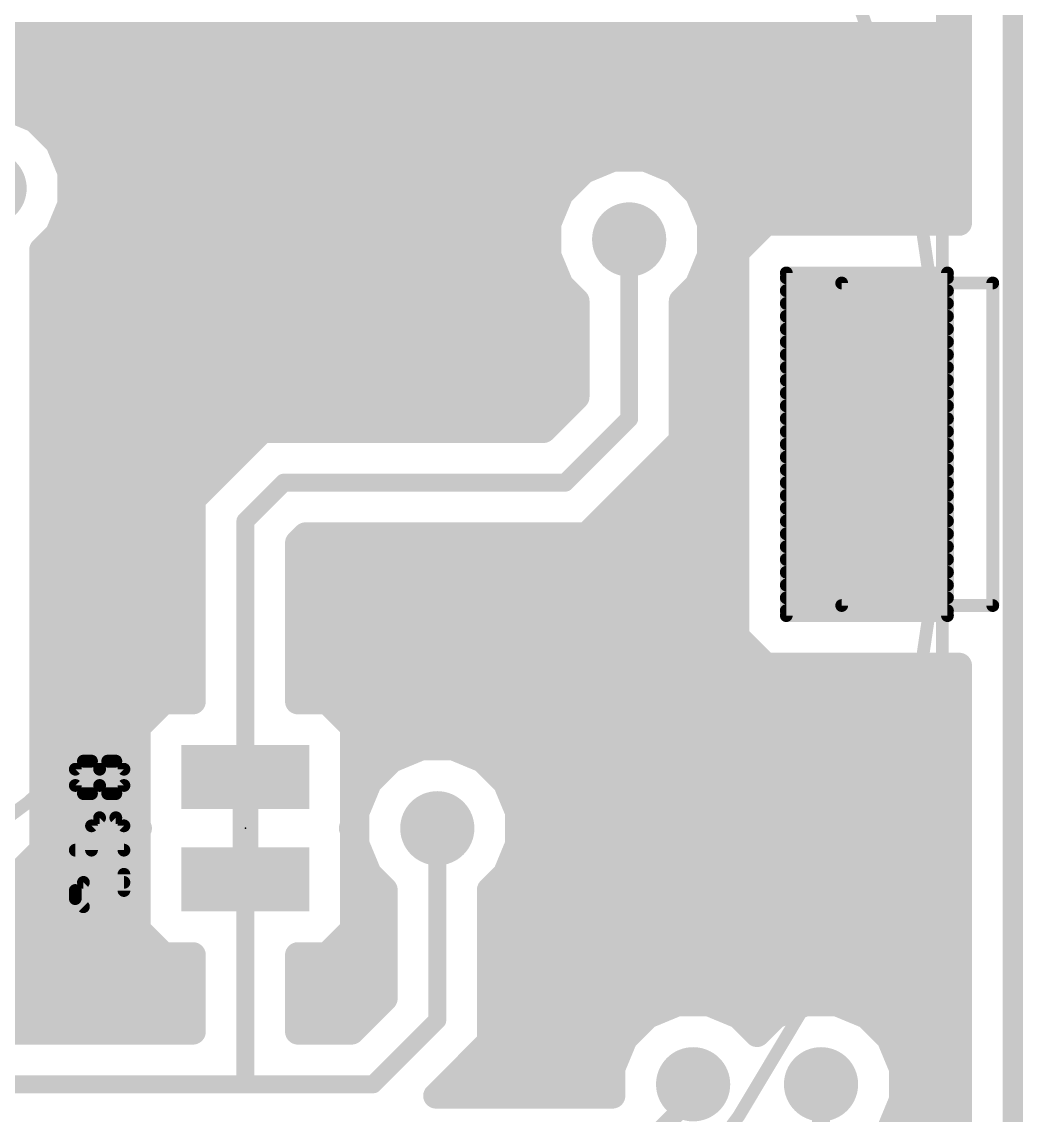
# Model space of a CAD drawing. Extents: x -0.1 to 53.2, y -0.1 to 26.1.
# Drawn here: x 15.56 to 25.5, y 6.04 to 16.89 of the extents above; entities that cross this region are included whole.
import ezdxf

# ---------------------------------------------------------------- set-up
doc = ezdxf.new("R2010")
doc.units = 0
for name, color, linetype in [('16', 175, 'CONTINUOUS'), ('18', 82, 'CONTINUOUS'), ('20', 7, 'CONTINUOUS'), ('24', 7, 'CONTINUOUS'), ('26', 253, 'CONTINUOUS'), ('42', 175, 'CONTINUOUS'), ('52', 253, 'CONTINUOUS')]:
    doc.layers.add(name, color=color, linetype=linetype)

# ---------------------------------------------------------------- blocks, each defined once
blk = doc.blocks.new('RECT')
blk.add_solid([(-0.5, -0.5), (0.5, -0.5), (-0.5, 0.5), (0.5, 0.5)])
blk = doc.blocks.new('ROUNDV')
at = {"const_width": 0.5}
blk.add_lwpolyline([(0, -0.25, 1), (0, 0.25, 1), (0, -0.25)], format="xyb", dxfattribs=at)

msp = doc.modelspace()

# ---------------------------------------------------------------- linework, layer by layer
at = {"layer": '16'}
for points, const_width in [([(24.8666, 24.8666), (24.8666, 14.8953)], 0.254), ([(0.5334, 16.764), (24.8666, 16.764)], 0.254), ([(10.6565, 16.51), (24.8666, 16.51)], 0.254), ([(10.8682, 16.256), (24.8666, 16.256)], 0.254), ([(15.6932, 15.9183), (15.3992, 16.0401)], 0.254), ([(15.4911, 16.002), (24.8666, 16.002)], 0.254), ([(15.9183, 15.6932), (15.6932, 15.9183)], 0.254), ([(15.8635, 15.748), (24.8666, 15.748)], 0.254), ([(16.0401, 15.3992), (15.9183, 15.6932)], 0.254), ([(16.0008, 15.494), (21.3389, 15.494)], 0.254), ([(21.4308, 15.5321), (21.1368, 15.4103)], 0.254), ([(21.7492, 15.5321), (21.4308, 15.5321)], 0.254), ([(22.0432, 15.4103), (21.7492, 15.5321)], 0.254), ([(21.8411, 15.494), (24.8666, 15.494)], 0.254), ([(16.0401, 15.0808), (16.0401, 15.3992)], 0.254), ([(21.1368, 15.4103), (20.9117, 15.1852)], 0.254), ([(22.2683, 15.1852), (22.0432, 15.4103)], 0.254), ([(16.0401, 15.24), (20.9665, 15.24)], 0.254), ([(20.9117, 15.1852), (20.7899, 14.8912)], 0.254), ([(22.2135, 15.24), (24.8666, 15.24)], 0.254), ([(22.3901, 14.8912), (22.2683, 15.1852)], 0.254), ([(15.9183, 14.7868), (16.0401, 15.0808)], 0.254), ([(16.0008, 14.986), (20.8292, 14.986)], 0.254), ([(22.3508, 14.986), (24.8666, 14.986)], 0.254), ([(20.7899, 14.8912), (20.7899, 14.5728)], 0.254), ([(22.3901, 14.5728), (22.3901, 14.8912)], 0.254), ([(22.9448, 14.8953), (22.6547, 14.6052)], 0.254), ([(24.8666, 14.8953), (22.9448, 14.8953)], 0.254), ([(15.7607, 14.6292), (15.9183, 14.7868)], 0.254), ([(15.7607, 8.6743), (15.7607, 14.6292)], 0.254), ([(15.8635, 14.732), (20.7899, 14.732)], 0.254), ([(21.59, 12.954), (21.59, 14.732)], 0.1778), ([(22.3901, 14.732), (22.7815, 14.732)], 0.254), ([(20.7899, 14.5728), (20.9117, 14.2788)], 0.254), ([(22.2683, 14.2788), (22.3901, 14.5728)], 0.254), ([(22.6547, 14.6052), (22.6547, 10.7948)], 0.254), ([(15.7607, 14.478), (20.8292, 14.478)], 0.254), ([(22.3508, 14.478), (22.6547, 14.478)], 0.254), ([(15.7607, 14.224), (20.9665, 14.224)], 0.254), ([(20.9117, 14.2788), (21.0693, 14.1212)], 0.254), ([(22.1107, 14.1212), (22.2683, 14.2788)], 0.254), ([(22.2135, 14.224), (22.6547, 14.224)], 0.254), ([(21.0693, 14.1212), (21.0693, 13.1697)], 0.254), ([(22.1107, 12.7383), (22.1107, 14.1212)], 0.254), ([(15.7607, 13.97), (21.0693, 13.97)], 0.254), ([(22.1107, 13.97), (22.6547, 13.97)], 0.254), ([(15.7607, 13.716), (21.0693, 13.716)], 0.254), ([(22.1107, 13.716), (22.6547, 13.716)], 0.254), ([(15.7607, 13.462), (21.0693, 13.462)], 0.254), ([(22.1107, 13.462), (22.6547, 13.462)], 0.254), ([(15.7607, 13.208), (21.0693, 13.208)], 0.254), ([(21.0693, 13.1697), (20.7393, 12.8397)], 0.254), ([(22.1107, 13.208), (22.6547, 13.208)], 0.254), ([(15.7607, 12.954), (20.8536, 12.954)], 0.254), ([(20.955, 12.319), (21.59, 12.954)], 0.1778), ([(22.1107, 12.954), (22.6547, 12.954)], 0.254), ([(17.9453, 12.8397), (17.6403, 12.5347)], 0.254), ([(20.7393, 12.8397), (17.9453, 12.8397)], 0.254), ([(15.7607, 12.7), (17.8056, 12.7)], 0.254), ([(21.8057, 12.4333), (22.1107, 12.7383)], 0.254), ([(22.0724, 12.7), (22.6547, 12.7)], 0.254), ([(17.6403, 12.5347), (17.2593, 12.1537)], 0.254), ([(15.7607, 12.446), (17.5516, 12.446)], 0.254), ([(21.1707, 11.7983), (21.8057, 12.4333)], 0.254), ([(21.8184, 12.446), (22.6547, 12.446)], 0.254), ([(17.78, 11.938), (18.161, 12.319)], 0.1778), ([(18.161, 12.319), (20.955, 12.319)], 0.1778), ([(15.7607, 12.192), (17.2976, 12.192)], 0.254), ([(17.2593, 12.1537), (17.2593, 10.1473)], 0.254), ([(21.5644, 12.192), (22.6547, 12.192)], 0.254), ([(15.7607, 11.938), (17.2593, 11.938)], 0.254), ([(21.3104, 11.938), (22.6547, 11.938)], 0.254), ([(17.78, 9.398), (17.78, 11.938)], 0.1778), ([(18.3007, 11.7223), (18.3767, 11.7983)], 0.254), ([(18.3007, 10.1473), (18.3007, 11.7223)], 0.254), ([(18.3767, 11.7983), (21.1707, 11.7983)], 0.254), ([(15.7607, 11.684), (17.2593, 11.684)], 0.254), ([(18.3007, 11.684), (22.6547, 11.684)], 0.254), ([(15.7607, 11.43), (17.2593, 11.43)], 0.254), ([(18.3007, 11.43), (22.6547, 11.43)], 0.254), ([(15.7607, 11.176), (17.2593, 11.176)], 0.254), ([(18.3007, 11.176), (22.6547, 11.176)], 0.254), ([(15.7607, 10.922), (17.2593, 10.922)], 0.254), ([(18.3007, 10.922), (22.6547, 10.922)], 0.254), ([(22.6547, 10.7948), (22.9448, 10.5047)], 0.254), ([(15.7607, 10.668), (17.2593, 10.668)], 0.254), ([(18.3007, 10.668), (22.7815, 10.668)], 0.254), ([(22.9448, 10.5047), (24.8666, 10.5047)], 0.254), ([(24.8666, 10.5047), (24.8666, 0.5334)], 0.254), ([(15.7607, 10.414), (17.2593, 10.414)], 0.254), ([(18.3007, 10.414), (24.8666, 10.414)], 0.254), ([(15.7607, 10.16), (17.2593, 10.16)], 0.254), ([(16.9661, 10.1473), (16.7132, 9.8944)], 0.254), ([(17.2593, 10.1473), (16.9661, 10.1473)], 0.254), ([(18.3007, 10.16), (24.8666, 10.16)], 0.254), ([(18.5939, 10.1473), (18.3007, 10.1473)], 0.254), ([(18.8468, 9.8944), (18.5939, 10.1473)], 0.254), ([(15.7607, 9.906), (16.7248, 9.906)], 0.254), ([(16.7132, 9.8944), (16.7132, 8.9016)], 0.254), ([(18.8352, 9.906), (24.8666, 9.906)], 0.254), ([(18.8468, 8.9016), (18.8468, 9.8944)], 0.254), ([(15.7607, 9.652), (16.7132, 9.652)], 0.254), ([(18.8468, 9.652), (19.4339, 9.652)], 0.254), ([(19.5258, 9.6901), (19.2318, 9.5683)], 0.254), ([(19.8442, 9.6901), (19.5258, 9.6901)], 0.254), ([(20.1382, 9.5683), (19.8442, 9.6901)], 0.254), ([(19.9361, 9.652), (24.8666, 9.652)], 0.254), ([(19.2318, 9.5683), (19.0067, 9.3432)], 0.254), ([(20.3633, 9.3432), (20.1382, 9.5683)], 0.254), ([(15.7607, 9.398), (16.7132, 9.398)], 0.254), ([(17.78, 9.398), (17.78, 8.382)], 0.254), ([(17.78, 9.398), (17.78, 8.382)], 0.254), ([(17.78, 9.398), (17.78, 6.35)], 0.1778), ([(18.8468, 9.398), (19.0615, 9.398)], 0.254), ([(19.0067, 9.3432), (18.8849, 9.0492)], 0.254), ([(20.3085, 9.398), (24.8666, 9.398)], 0.254), ([(20.4851, 9.0492), (20.3633, 9.3432)], 0.254), ([(15.7607, 9.144), (16.7132, 9.144)], 0.254), ([(18.8468, 9.144), (18.9242, 9.144)], 0.254), ([(20.4458, 9.144), (24.8666, 9.144)], 0.254), ([(18.8849, 9.0492), (18.8849, 8.7308)], 0.254), ([(20.4851, 8.7308), (20.4851, 9.0492)], 0.254), ([(15.7607, 8.89), (16.7248, 8.89)], 0.254), ([(16.7132, 8.9016), (16.7248, 8.89)], 0.254), ([(16.7248, 8.89), (16.7132, 8.8784)], 0.254), ([(16.7132, 8.8784), (16.7132, 7.8856)], 0.254), ([(18.8352, 8.89), (18.8468, 8.9016)], 0.254), ([(18.8468, 8.8784), (18.8352, 8.89)], 0.254), ([(18.8352, 8.89), (18.8849, 8.89)], 0.254), ([(18.8468, 7.8856), (18.8468, 8.8784)], 0.254), ([(20.4851, 8.89), (24.8666, 8.89)], 0.254), ([(19.685, 6.985), (19.685, 8.89)], 0.1778), ([(14.7701, 7.6837), (15.7607, 8.6743)], 0.254), ([(18.8849, 8.7308), (19.0067, 8.4368)], 0.254), ([(20.3633, 8.4368), (20.4851, 8.7308)], 0.254), ([(15.7224, 8.636), (16.7132, 8.636)], 0.254), ([(18.8468, 8.636), (18.9242, 8.636)], 0.254), ([(20.4458, 8.636), (24.8666, 8.636)], 0.254), ([(15.4684, 8.382), (16.7132, 8.382)], 0.254), ([(18.8468, 8.382), (19.0615, 8.382)], 0.254), ([(19.0067, 8.4368), (19.1643, 8.2792)], 0.254), ([(20.2057, 8.2792), (20.3633, 8.4368)], 0.254), ([(20.3085, 8.382), (24.8666, 8.382)], 0.254), ([(19.1643, 8.2792), (19.1643, 7.2007)], 0.254), ([(20.2057, 6.7693), (20.2057, 8.2792)], 0.254), ([(15.2144, 8.128), (16.7132, 8.128)], 0.254), ([(18.8468, 8.128), (19.1643, 8.128)], 0.254), ([(20.2057, 8.128), (24.8666, 8.128)], 0.254), ([(14.9604, 7.874), (16.7248, 7.874)], 0.254), ([(16.7132, 7.8856), (16.9661, 7.6327)], 0.254), ([(18.5939, 7.6327), (18.8468, 7.8856)], 0.254), ([(18.8352, 7.874), (19.1643, 7.874)], 0.254), ([(20.2057, 7.874), (24.8666, 7.874)], 0.254), ([(14.7701, 7.62), (17.2593, 7.62)], 0.254), ([(16.9661, 7.6327), (17.2593, 7.6327)], 0.254), ([(17.2593, 7.6327), (17.2593, 6.8707)], 0.254), ([(18.3007, 6.8707), (18.3007, 7.6327)], 0.254), ([(18.3007, 7.6327), (18.5939, 7.6327)], 0.254), ([(18.3007, 7.62), (19.1643, 7.62)], 0.254), ([(20.2057, 7.62), (24.8666, 7.62)], 0.254), ([(14.7308, 7.366), (17.2593, 7.366)], 0.254), ([(18.3007, 7.366), (19.1643, 7.366)], 0.254), ([(20.2057, 7.366), (24.8666, 7.366)], 0.254), ([(19.1643, 7.2007), (18.8343, 6.8707)], 0.254), ([(22.0658, 7.1501), (21.7718, 7.0283)], 0.254), ([(22.3842, 7.1501), (22.0658, 7.1501)], 0.254), ([(22.6782, 7.0283), (22.3842, 7.1501)], 0.254), ([(23.3358, 7.1501), (23.0418, 7.0283)], 0.254), ([(23.6542, 7.1501), (23.3358, 7.1501)], 0.254), ([(23.9482, 7.0283), (23.6542, 7.1501)], 0.254), ([(14.5935, 7.112), (17.2593, 7.112)], 0.254), ([(18.3007, 7.112), (19.0756, 7.112)], 0.254), ([(20.2057, 7.112), (21.9739, 7.112)], 0.254), ([(22.4761, 7.112), (23.2439, 7.112)], 0.254), ([(23.7461, 7.112), (24.8666, 7.112)], 0.254), ([(19.685, 6.985), (19.05, 6.35)], 0.1778), ([(21.7718, 7.0283), (21.5467, 6.8032)], 0.254), ([(22.86, 6.8465), (22.6782, 7.0283)], 0.254), ([(23.0418, 7.0283), (22.86, 6.8465)], 0.254), ([(24.1733, 6.8032), (23.9482, 7.0283)], 0.254), ([(17.2593, 6.8707), (14.2518, 6.8707)], 0.254), ([(18.8343, 6.8707), (18.3007, 6.8707)], 0.254), ([(20.2057, 6.858), (21.6015, 6.858)], 0.254), ([(22.8485, 6.858), (22.8715, 6.858)], 0.254), ([(24.1185, 6.858), (24.8666, 6.858)], 0.254), ([(19.6721, 6.2357), (20.2057, 6.7693)], 0.254), ([(21.5467, 6.8032), (21.4249, 6.5091)], 0.254), ([(24.2951, 6.5091), (24.1733, 6.8032)], 0.254), ([(20.0404, 6.604), (21.4642, 6.604)], 0.254), ([(24.2558, 6.604), (24.8666, 6.604)], 0.254), ([(21.4249, 6.5091), (21.4249, 6.2357)], 0.254), ([(24.2951, 6.1908), (24.2951, 6.5091)], 0.254), ([(17.78, 6.35), (10.16, 6.35)], 0.1778), ([(19.05, 6.35), (17.78, 6.35)], 0.1778), ([(19.7864, 6.35), (21.4249, 6.35)], 0.254), ([(22.225, 6.35), (22.225, 6.223)], 0.1778), ([(23.495, 6.35), (23.495, 5.715)], 0.1778), ([(24.2951, 6.35), (24.8666, 6.35)], 0.254), ([(21.4249, 6.2357), (19.6721, 6.2357)], 0.254), ([(22.225, 6.223), (21.717, 5.715)], 0.1778), ([(24.1733, 5.8968), (24.2951, 6.1908)], 0.254), ([(24.2558, 6.096), (24.8666, 6.096)], 0.254)]:
    msp.add_lwpolyline(points, dxfattribs=dict(at, const_width=const_width))
for points, const_width in [([(24.8666, 16.7005, 1), (24.8666, 16.8275)], 0.127), ([(24.8666, 16.4465, 1), (24.8666, 16.5735)], 0.127), ([(24.8666, 16.1925, 1), (24.8666, 16.3195)], 0.127), ([(24.8666, 15.9385, 1), (24.8666, 16.0655)], 0.127), ([(15.7381, 15.9632, 1), (15.6483, 15.8734)], 0.127), ([(15.6689, 15.8596, 1), (15.7175, 15.977)], 0.127), ([(15.8635, 15.8115, 1), (15.8635, 15.6845)], 0.127), ([(24.8666, 15.6845, 1), (24.8666, 15.8115)], 0.127), ([(15.977, 15.7175, 1), (15.8596, 15.6689)], 0.127), ([(15.8734, 15.6483, 1), (15.9632, 15.7381)], 0.127), ([(16.0008, 15.5575, 1), (16.0008, 15.4305)], 0.127), ([(21.3389, 15.4305, 1), (21.3389, 15.5575)], 0.127), ([(21.4308, 15.5956, 1), (21.4308, 15.4686)], 0.127), ([(21.4551, 15.4734, 1), (21.4065, 15.5908)], 0.127), ([(21.7735, 15.5908, 1), (21.7248, 15.4734)], 0.127), ([(21.7492, 15.4686, 1), (21.7492, 15.5956)], 0.127), ([(21.8411, 15.5575, 1), (21.8411, 15.4305)], 0.127), ([(24.8666, 15.4305, 1), (24.8666, 15.5575)], 0.127), ([(16.1036, 15.3992, 1), (15.9766, 15.3992)], 0.127), ([(21.1125, 15.469, 1), (21.1611, 15.3516)], 0.127), ([(21.1817, 15.3654, 1), (21.0919, 15.4552)], 0.127), ([(22.0881, 15.4552, 1), (21.9983, 15.3654)], 0.127), ([(22.0189, 15.3516, 1), (22.0675, 15.469)], 0.127), ([(15.9814, 15.3748, 1), (16.0988, 15.4235)], 0.127), ([(16.0401, 15.3035, 1), (16.0401, 15.1765)], 0.127), ([(20.9704, 15.1609, 1), (20.853, 15.2095)], 0.127), ([(20.9665, 15.1765, 1), (20.9665, 15.3035)], 0.127), ([(22.2135, 15.3035, 1), (22.2135, 15.1765)], 0.127), ([(22.327, 15.2095, 1), (22.2096, 15.1609)], 0.127), ([(24.8666, 15.1765, 1), (24.8666, 15.3035)], 0.127), ([(16.0988, 15.0565, 1), (15.9814, 15.1051)], 0.127), ([(20.8668, 15.2301, 1), (20.9566, 15.1403)], 0.127), ([(22.2234, 15.1403, 1), (22.3132, 15.2301)], 0.127), ([(16.0008, 15.0495, 1), (16.0008, 14.9225)], 0.127), ([(15.9766, 15.0808, 1), (16.1036, 15.0808)], 0.127), ([(20.8292, 14.9225, 1), (20.8292, 15.0495)], 0.127), ([(22.3508, 15.0495, 1), (22.3508, 14.9225)], 0.127), ([(24.8666, 14.9225, 1), (24.8666, 15.0495)], 0.127), ([(20.7312, 14.9155, 1), (20.8486, 14.8668)], 0.127), ([(20.8534, 14.8912, 1), (20.7264, 14.8912)], 0.127), ([(22.4536, 14.8912, 1), (22.3266, 14.8912)], 0.127), ([(22.3314, 14.8668, 1), (22.4488, 14.9155)], 0.127), ([(22.9448, 14.9588, 1), (22.9448, 14.8318)], 0.127), ([(22.9897, 14.8504, 1), (22.8999, 14.9402)], 0.127), ([(24.8666, 14.8318, 1), (24.8666, 14.9588)], 0.127), ([(15.8596, 14.8111, 1), (15.977, 14.7625)], 0.127), ([(15.9632, 14.7419, 1), (15.8734, 14.8317)], 0.127), ([(24.8031, 14.8953, 1), (24.9301, 14.8953)], 0.127), ([(15.8242, 14.6292, 1), (15.6972, 14.6292)], 0.127), ([(15.8635, 14.7955, 1), (15.8635, 14.6685)], 0.127), ([(20.7899, 14.6685, 1), (20.7899, 14.7955)], 0.127), ([(21.6345, 14.732, 1), (21.5455, 14.732)], 0.0889), ([(22.3901, 14.7955, 1), (22.3901, 14.6685)], 0.127), ([(22.7815, 14.6685, 1), (22.7815, 14.7955)], 0.127), ([(15.7158, 14.6741, 1), (15.8056, 14.5843)], 0.127), ([(20.8486, 14.5971, 1), (20.7312, 14.5485)], 0.127), ([(22.4488, 14.5485, 1), (22.3314, 14.5971)], 0.127), ([(22.7182, 14.6052, 1), (22.5912, 14.6052)], 0.127), ([(22.6098, 14.6501, 1), (22.6996, 14.5603)], 0.127), ([(15.7607, 14.5415, 1), (15.7607, 14.4145)], 0.127), ([(20.7264, 14.5728, 1), (20.8534, 14.5728)], 0.127), ([(20.8292, 14.4145, 1), (20.8292, 14.5415)], 0.127), ([(22.3508, 14.5415, 1), (22.3508, 14.4145)], 0.127), ([(22.3266, 14.5728, 1), (22.4536, 14.5728)], 0.127), ([(22.6547, 14.4145, 1), (22.6547, 14.5415)], 0.127), ([(15.7607, 14.2875, 1), (15.7607, 14.1605)], 0.127), ([(20.9566, 14.3237, 1), (20.8668, 14.2339)], 0.127), ([(20.853, 14.2545, 1), (20.9704, 14.3031)], 0.127), ([(20.9665, 14.1605, 1), (20.9665, 14.2875)], 0.127), ([(22.2135, 14.2875, 1), (22.2135, 14.1605)], 0.127), ([(22.2096, 14.3031, 1), (22.327, 14.2545)], 0.127), ([(22.3132, 14.2339, 1), (22.2234, 14.3237)], 0.127), ([(22.6547, 14.1605, 1), (22.6547, 14.2875)], 0.127), ([(21.1328, 14.1212, 1), (21.0058, 14.1212)], 0.127), ([(21.0244, 14.0763, 1), (21.1142, 14.1661)], 0.127), ([(22.1742, 14.1212, 1), (22.0472, 14.1212)], 0.127), ([(22.0658, 14.1661, 1), (22.1556, 14.0763)], 0.127), ([(15.7607, 14.0335, 1), (15.7607, 13.9065)], 0.127), ([(21.0693, 13.9065, 1), (21.0693, 14.0335)], 0.127), ([(22.1107, 14.0335, 1), (22.1107, 13.9065)], 0.127), ([(22.6547, 13.9065, 1), (22.6547, 14.0335)], 0.127), ([(15.7607, 13.7795, 1), (15.7607, 13.6525)], 0.127), ([(21.0693, 13.6525, 1), (21.0693, 13.7795)], 0.127), ([(22.1107, 13.7795, 1), (22.1107, 13.6525)], 0.127), ([(22.6547, 13.6525, 1), (22.6547, 13.7795)], 0.127), ([(15.7607, 13.5255, 1), (15.7607, 13.3985)], 0.127), ([(21.0693, 13.3985, 1), (21.0693, 13.5255)], 0.127), ([(22.1107, 13.5255, 1), (22.1107, 13.3985)], 0.127), ([(22.6547, 13.3985, 1), (22.6547, 13.5255)], 0.127), ([(15.7607, 13.2715, 1), (15.7607, 13.1445)], 0.127), ([(21.1142, 13.1248, 1), (21.0244, 13.2146)], 0.127), ([(21.0693, 13.1445, 1), (21.0693, 13.2715)], 0.127), ([(22.1107, 13.2715, 1), (22.1107, 13.1445)], 0.127), ([(22.6547, 13.1445, 1), (22.6547, 13.2715)], 0.127), ([(21.0058, 13.1697, 1), (21.1328, 13.1697)], 0.127), ([(15.7607, 13.0175, 1), (15.7607, 12.8905)], 0.127), ([(20.8536, 12.8905, 1), (20.8536, 13.0175)], 0.127), ([(21.6214, 12.9226, 1), (21.5586, 12.9854)], 0.0889), ([(22.1107, 13.0175, 1), (22.1107, 12.8905)], 0.127), ([(22.6547, 12.8905, 1), (22.6547, 13.0175)], 0.127), ([(17.9453, 12.9032, 1), (17.9453, 12.7762)], 0.127), ([(17.9902, 12.7948, 1), (17.9004, 12.8846)], 0.127), ([(20.6944, 12.8846, 1), (20.7842, 12.7948)], 0.127), ([(20.7393, 12.7762, 1), (20.7393, 12.9032)], 0.127), ([(21.5455, 12.954, 1), (21.6345, 12.954)], 0.0889), ([(15.7607, 12.7635, 1), (15.7607, 12.6365)], 0.127), ([(17.8056, 12.6365, 1), (17.8056, 12.7635)], 0.127), ([(22.0724, 12.7635, 1), (22.0724, 12.6365)], 0.127), ([(22.0472, 12.7383, 1), (22.1742, 12.7383)], 0.127), ([(22.1556, 12.6934, 1), (22.0658, 12.7832)], 0.127), ([(22.6547, 12.6365, 1), (22.6547, 12.7635)], 0.127), ([(17.5954, 12.5796, 1), (17.6852, 12.4898)], 0.127), ([(17.6852, 12.4898, 1), (17.5954, 12.5796)], 0.127), ([(15.7607, 12.5095, 1), (15.7607, 12.3825)], 0.127), ([(17.5516, 12.3825, 1), (17.5516, 12.5095)], 0.127), ([(21.7608, 12.4782, 1), (21.8506, 12.3884)], 0.127), ([(21.8184, 12.5095, 1), (21.8184, 12.3825)], 0.127), ([(21.8506, 12.3884, 1), (21.7608, 12.4782)], 0.127), ([(22.6547, 12.3825, 1), (22.6547, 12.5095)], 0.127), ([(18.161, 12.3635, 1), (18.161, 12.2746)], 0.0889), ([(18.1924, 12.2876, 1), (18.1296, 12.3504)], 0.0889), ([(20.9236, 12.3504, 1), (20.9864, 12.2876)], 0.0889), ([(20.955, 12.2746, 1), (20.955, 12.3635)], 0.0889), ([(15.7607, 12.2555, 1), (15.7607, 12.1285)], 0.127), ([(17.3228, 12.1537, 1), (17.1958, 12.1537)], 0.127), ([(17.2144, 12.1986, 1), (17.3042, 12.1088)], 0.127), ([(17.2976, 12.1285, 1), (17.2976, 12.2555)], 0.127), ([(21.5644, 12.2555, 1), (21.5644, 12.1285)], 0.127), ([(22.6547, 12.1285, 1), (22.6547, 12.2555)], 0.127), ([(15.7607, 12.0015, 1), (15.7607, 11.8745)], 0.127), ([(17.2593, 11.8745, 1), (17.2593, 12.0015)], 0.127), ([(21.3104, 12.0015, 1), (21.3104, 11.8745)], 0.127), ([(22.6547, 11.8745, 1), (22.6547, 12.0015)], 0.127), ([(17.8245, 11.938, 1), (17.7355, 11.938)], 0.0889), ([(17.7486, 11.9694, 1), (17.8114, 11.9066)], 0.0889), ([(18.3642, 11.7223, 1), (18.2372, 11.7223)], 0.127), ([(18.2558, 11.7672, 1), (18.3456, 11.6774)], 0.127), ([(18.3767, 11.8618, 1), (18.3767, 11.7348)], 0.127), ([(18.4216, 11.7534, 1), (18.3318, 11.8432)], 0.127), ([(21.1258, 11.8432, 1), (21.2156, 11.7534)], 0.127), ([(21.1707, 11.7348, 1), (21.1707, 11.8618)], 0.127), ([(15.7607, 11.7475, 1), (15.7607, 11.6205)], 0.127), ([(17.2593, 11.6205, 1), (17.2593, 11.7475)], 0.127), ([(18.3007, 11.7475, 1), (18.3007, 11.6205)], 0.127), ([(22.6547, 11.6205, 1), (22.6547, 11.7475)], 0.127), ([(15.7607, 11.4935, 1), (15.7607, 11.3665)], 0.127), ([(17.2593, 11.3665, 1), (17.2593, 11.4935)], 0.127), ([(18.3007, 11.4935, 1), (18.3007, 11.3665)], 0.127), ([(22.6547, 11.3665, 1), (22.6547, 11.4935)], 0.127), ([(15.7607, 11.2395, 1), (15.7607, 11.1125)], 0.127), ([(17.2593, 11.1125, 1), (17.2593, 11.2395)], 0.127), ([(18.3007, 11.2395, 1), (18.3007, 11.1125)], 0.127), ([(22.6547, 11.1125, 1), (22.6547, 11.2395)], 0.127), ([(15.7607, 10.9855, 1), (15.7607, 10.8585)], 0.127), ([(17.2593, 10.8585, 1), (17.2593, 10.9855)], 0.127), ([(18.3007, 10.9855, 1), (18.3007, 10.8585)], 0.127), ([(22.6547, 10.8585, 1), (22.6547, 10.9855)], 0.127), ([(22.6996, 10.8397, 1), (22.6098, 10.7499)], 0.127), ([(22.5912, 10.7948, 1), (22.7182, 10.7948)], 0.127), ([(15.7607, 10.7315, 1), (15.7607, 10.6045)], 0.127), ([(17.2593, 10.6045, 1), (17.2593, 10.7315)], 0.127), ([(18.3007, 10.7315, 1), (18.3007, 10.6045)], 0.127), ([(22.7815, 10.6045, 1), (22.7815, 10.7315)], 0.127), ([(22.9448, 10.5682, 1), (22.9448, 10.4412)], 0.127), ([(24.9301, 10.5047, 1), (24.8031, 10.5047)], 0.127), ([(24.8666, 10.4412, 1), (24.8666, 10.5682)], 0.127), ([(15.7607, 10.4775, 1), (15.7607, 10.3505)], 0.127), ([(17.2593, 10.3505, 1), (17.2593, 10.4775)], 0.127), ([(18.3007, 10.4775, 1), (18.3007, 10.3505)], 0.127), ([(22.8999, 10.4598, 1), (22.9897, 10.5496)], 0.127), ([(24.8666, 10.3505, 1), (24.8666, 10.4775)], 0.127), ([(15.7607, 10.2235, 1), (15.7607, 10.0965)], 0.127), ([(16.9661, 10.2108, 1), (16.9661, 10.0838)], 0.127), ([(17.011, 10.1024, 1), (16.9212, 10.1922)], 0.127), ([(17.1958, 10.1473, 1), (17.3228, 10.1473)], 0.127), ([(17.2593, 10.0965, 1), (17.2593, 10.2235)], 0.127), ([(17.2593, 10.0838, 1), (17.2593, 10.2108)], 0.127), ([(18.3007, 10.2235, 1), (18.3007, 10.0965)], 0.127), ([(18.3007, 10.2108, 1), (18.3007, 10.0838)], 0.127), ([(18.2372, 10.1473, 1), (18.3642, 10.1473)], 0.127), ([(18.6388, 10.1922, 1), (18.549, 10.1024)], 0.127), ([(18.5939, 10.0838, 1), (18.5939, 10.2108)], 0.127), ([(24.8666, 10.0965, 1), (24.8666, 10.2235)], 0.127), ([(15.7607, 9.9695, 1), (15.7607, 9.8425)], 0.127), ([(16.7767, 9.8944, 1), (16.6497, 9.8944)], 0.127), ([(16.6683, 9.9393, 1), (16.7581, 9.8495)], 0.127), ([(16.7248, 9.8425, 1), (16.7248, 9.9695)], 0.127), ([(18.8352, 9.9695, 1), (18.8352, 9.8425)], 0.127), ([(18.9103, 9.8944, 1), (18.7833, 9.8944)], 0.127), ([(18.8019, 9.8495, 1), (18.8917, 9.9393)], 0.127), ([(24.8666, 9.8425, 1), (24.8666, 9.9695)], 0.127), ([(15.7607, 9.7155, 1), (15.7607, 9.5885)], 0.127), ([(16.7132, 9.5885, 1), (16.7132, 9.7155)], 0.127), ([(18.8468, 9.7155, 1), (18.8468, 9.5885)], 0.127), ([(19.4339, 9.5885, 1), (19.4339, 9.7155)], 0.127), ([(19.5258, 9.7536, 1), (19.5258, 9.6266)], 0.127), ([(19.5501, 9.6314, 1), (19.5015, 9.7488)], 0.127), ([(19.8685, 9.7488, 1), (19.8198, 9.6314)], 0.127), ([(19.8442, 9.6266, 1), (19.8442, 9.7536)], 0.127), ([(19.9361, 9.7155, 1), (19.9361, 9.5885)], 0.127), ([(24.8666, 9.5885, 1), (24.8666, 9.7155)], 0.127), ([(19.2075, 9.627, 1), (19.2561, 9.5096)], 0.127), ([(19.2767, 9.5234, 1), (19.1869, 9.6132)], 0.127), ([(20.1831, 9.6132, 1), (20.0933, 9.5234)], 0.127), ([(20.1139, 9.5096, 1), (20.1625, 9.627)], 0.127), ([(15.7607, 9.4615, 1), (15.7607, 9.3345)], 0.127), ([(16.7132, 9.3345, 1), (16.7132, 9.4615)], 0.127), ([(17.8435, 9.398, 1), (17.7165, 9.398)], 0.127), ([(17.8435, 9.398, 1), (17.7165, 9.398)], 0.127), ([(17.8245, 9.398, 1), (17.7355, 9.398)], 0.0889), ([(17.7355, 9.398, 1), (17.8245, 9.398)], 0.0889), ([(18.8468, 9.4615, 1), (18.8468, 9.3345)], 0.127), ([(18.9618, 9.3881, 1), (19.0516, 9.2983)], 0.127), ([(19.0654, 9.3189, 1), (18.948, 9.3675)], 0.127), ([(19.0615, 9.3345, 1), (19.0615, 9.4615)], 0.127), ([(20.3085, 9.4615, 1), (20.3085, 9.3345)], 0.127), ([(20.422, 9.3675, 1), (20.3046, 9.3189)], 0.127), ([(20.3184, 9.2983, 1), (20.4082, 9.3881)], 0.127), ([(24.8666, 9.3345, 1), (24.8666, 9.4615)], 0.127), ([(15.7607, 9.2075, 1), (15.7607, 9.0805)], 0.127), ([(16.7132, 9.0805, 1), (16.7132, 9.2075)], 0.127), ([(18.8468, 9.2075, 1), (18.8468, 9.0805)], 0.127), ([(18.9242, 9.0805, 1), (18.9242, 9.2075)], 0.127), ([(20.4458, 9.2075, 1), (20.4458, 9.0805)], 0.127), ([(24.8666, 9.0805, 1), (24.8666, 9.2075)], 0.127), ([(18.8262, 9.0735, 1), (18.9436, 9.0248)], 0.127), ([(18.9484, 9.0492, 1), (18.8214, 9.0492)], 0.127), ([(20.5486, 9.0492, 1), (20.4216, 9.0492)], 0.127), ([(20.4264, 9.0248, 1), (20.5438, 9.0735)], 0.127), ([(15.7607, 8.9535, 1), (15.7607, 8.8265)], 0.127), ([(16.7581, 8.9465, 1), (16.6683, 8.8567)], 0.127), ([(16.7767, 8.8784, 1), (16.6497, 8.8784)], 0.127), ([(16.7697, 8.8451, 1), (16.6799, 8.9349)], 0.127), ([(16.7248, 8.8265, 1), (16.7248, 8.9535)], 0.127), ([(18.8801, 8.9349, 1), (18.7903, 8.8451)], 0.127), ([(18.8352, 8.9535, 1), (18.8352, 8.8265)], 0.127), ([(18.9103, 8.8784, 1), (18.7833, 8.8784)], 0.127), ([(18.8917, 8.8567, 1), (18.8019, 8.9465)], 0.127), ([(18.8849, 8.8265, 1), (18.8849, 8.9535)], 0.127), ([(20.4851, 8.9535, 1), (20.4851, 8.8265)], 0.127), ([(24.8666, 8.8265, 1), (24.8666, 8.9535)], 0.127), ([(16.6683, 8.9233, 1), (16.7581, 8.8335)], 0.127), ([(16.6497, 8.9016, 1), (16.7767, 8.9016)], 0.127), ([(16.6799, 8.8451, 1), (16.7697, 8.9349)], 0.127), ([(18.7903, 8.9349, 1), (18.88, 8.8451)], 0.127), ([(18.7833, 8.9016, 1), (18.9103, 8.9016)], 0.127), ([(18.8019, 8.8335, 1), (18.8917, 8.9233)], 0.127), ([(19.7295, 8.89, 1), (19.6406, 8.89)], 0.0889), ([(15.8056, 8.6294, 1), (15.7158, 8.7192)], 0.127), ([(18.9436, 8.7551, 1), (18.8262, 8.7065)], 0.127), ([(18.8214, 8.7308, 1), (18.9484, 8.7308)], 0.127), ([(20.4216, 8.7308, 1), (20.5486, 8.7308)], 0.127), ([(20.5438, 8.7065, 1), (20.4264, 8.7551)], 0.127), ([(15.7224, 8.6995, 1), (15.7224, 8.5725)], 0.127), ([(15.6972, 8.6743, 1), (15.8242, 8.6743)], 0.127), ([(16.7132, 8.5725, 1), (16.7132, 8.6995)], 0.127), ([(18.8468, 8.6995, 1), (18.8468, 8.5725)], 0.127), ([(18.9242, 8.5725, 1), (18.9242, 8.6995)], 0.127), ([(20.4458, 8.6995, 1), (20.4458, 8.5725)], 0.127), ([(24.8666, 8.5725, 1), (24.8666, 8.6995)], 0.127), ([(16.7132, 8.3185, 1), (16.7132, 8.4455)], 0.127), ([(18.8468, 8.4455, 1), (18.8468, 8.3185)], 0.127), ([(19.0516, 8.4817, 1), (18.9618, 8.3919)], 0.127), ([(18.948, 8.4125, 1), (19.0654, 8.4611)], 0.127), ([(19.0615, 8.3185, 1), (19.0615, 8.4455)], 0.127), ([(20.3085, 8.4455, 1), (20.3085, 8.3185)], 0.127), ([(20.3046, 8.4611, 1), (20.422, 8.4125)], 0.127), ([(20.4082, 8.3919, 1), (20.3184, 8.4817)], 0.127), ([(24.8666, 8.3185, 1), (24.8666, 8.4455)], 0.127), ([(17.7165, 8.382, 1), (17.8435, 8.382)], 0.127), ([(17.7165, 8.382, 1), (17.8435, 8.382)], 0.127), ([(19.2278, 8.2792, 1), (19.1008, 8.2792)], 0.127), ([(19.1194, 8.2343, 1), (19.2092, 8.3241)], 0.127), ([(20.2692, 8.2792, 1), (20.1422, 8.2792)], 0.127), ([(20.1608, 8.3241, 1), (20.2506, 8.2343)], 0.127), ([(16.7132, 8.0645, 1), (16.7132, 8.1915)], 0.127), ([(18.8468, 8.1915, 1), (18.8468, 8.0645)], 0.127), ([(19.1643, 8.0645, 1), (19.1643, 8.1915)], 0.127), ([(20.2057, 8.1915, 1), (20.2057, 8.0645)], 0.127), ([(24.8666, 8.0645, 1), (24.8666, 8.1915)], 0.127), ([(16.7581, 7.9305, 1), (16.6683, 7.8407)], 0.127), ([(16.6497, 7.8856, 1), (16.7767, 7.8856)], 0.127), ([(16.7248, 7.8105, 1), (16.7248, 7.9375)], 0.127), ([(18.8352, 7.9375, 1), (18.8352, 7.8105)], 0.127), ([(18.7833, 7.8856, 1), (18.9103, 7.8856)], 0.127), ([(18.8917, 7.8407, 1), (18.8019, 7.9305)], 0.127), ([(19.1643, 7.8105, 1), (19.1643, 7.9375)], 0.127), ([(20.2057, 7.9375, 1), (20.2057, 7.8105)], 0.127), ([(24.8666, 7.8105, 1), (24.8666, 7.9375)], 0.127), ([(16.9661, 7.6962, 1), (16.9661, 7.5692)], 0.127), ([(16.9212, 7.5878, 1), (17.011, 7.6776)], 0.127), ([(17.3228, 7.6327, 1), (17.1958, 7.6327)], 0.127), ([(17.2593, 7.5692, 1), (17.2593, 7.6962)], 0.127), ([(17.2593, 7.5565, 1), (17.2593, 7.6835)], 0.127), ([(18.3642, 7.6327, 1), (18.2372, 7.6327)], 0.127), ([(18.3007, 7.6962, 1), (18.3007, 7.5692)], 0.127), ([(18.3007, 7.6835, 1), (18.3007, 7.5565)], 0.127), ([(18.549, 7.6776, 1), (18.6388, 7.5878)], 0.127), ([(18.5939, 7.5692, 1), (18.5939, 7.6962)], 0.127), ([(19.1643, 7.5565, 1), (19.1643, 7.6835)], 0.127), ([(20.2057, 7.6835, 1), (20.2057, 7.5565)], 0.127), ([(24.8666, 7.5565, 1), (24.8666, 7.6835)], 0.127), ([(17.2593, 7.3025, 1), (17.2593, 7.4295)], 0.127), ([(18.3007, 7.4295, 1), (18.3007, 7.3025)], 0.127), ([(19.1643, 7.3025, 1), (19.1643, 7.4295)], 0.127), ([(20.2057, 7.4295, 1), (20.2057, 7.3025)], 0.127), ([(24.8666, 7.3025, 1), (24.8666, 7.4295)], 0.127), ([(19.2092, 7.1558, 1), (19.1194, 7.2456)], 0.127), ([(22.0658, 7.2136, 1), (22.0658, 7.0866)], 0.127), ([(22.0901, 7.0914, 1), (22.0415, 7.2088)], 0.127), ([(22.4085, 7.2088, 1), (22.3598, 7.0914)], 0.127), ([(22.3842, 7.0866, 1), (22.3842, 7.2136)], 0.127), ([(23.3358, 7.2136, 1), (23.3358, 7.0866)], 0.127), ([(23.3601, 7.0914, 1), (23.3115, 7.2088)], 0.127), ([(23.6785, 7.2088, 1), (23.6298, 7.0914)], 0.127), ([(23.6542, 7.0866, 1), (23.6542, 7.2136)], 0.127), ([(17.2593, 7.0485, 1), (17.2593, 7.1755)], 0.127), ([(18.3007, 7.1755, 1), (18.3007, 7.0485)], 0.127), ([(19.0756, 7.0485, 1), (19.0756, 7.1755)], 0.127), ([(19.1008, 7.2007, 1), (19.2278, 7.2007)], 0.127), ([(20.2057, 7.1755, 1), (20.2057, 7.0485)], 0.127), ([(21.9739, 7.0485, 1), (21.9739, 7.1755)], 0.127), ([(22.4761, 7.1755, 1), (22.4761, 7.0485)], 0.127), ([(23.2439, 7.0485, 1), (23.2439, 7.1755)], 0.127), ([(23.7461, 7.1755, 1), (23.7461, 7.0485)], 0.127), ([(24.8666, 7.0485, 1), (24.8666, 7.1755)], 0.127), ([(19.7164, 6.9536, 1), (19.6536, 7.0164)], 0.0889), ([(21.7475, 7.087, 1), (21.7961, 6.9696)], 0.127), ([(21.8167, 6.9834, 1), (21.7269, 7.0732)], 0.127), ([(22.7231, 7.0732, 1), (22.6333, 6.9834)], 0.127), ([(22.6539, 6.9696, 1), (22.7025, 7.087)], 0.127), ([(23.0175, 7.087, 1), (23.0661, 6.9696)], 0.127), ([(23.0867, 6.9834, 1), (22.9969, 7.0732)], 0.127), ([(23.9931, 7.0732, 1), (23.9033, 6.9834)], 0.127), ([(23.9239, 6.9696, 1), (23.9725, 7.087)], 0.127), ([(17.2593, 6.8072, 1), (17.2593, 6.9342)], 0.127), ([(18.3007, 6.9342, 1), (18.3007, 6.8072)], 0.127), ([(18.7894, 6.9156, 1), (18.8792, 6.8258)], 0.127), ([(18.8343, 6.8072, 1), (18.8343, 6.9342)], 0.127), ([(19.6406, 6.985, 1), (19.7295, 6.985)], 0.0889), ([(20.2057, 6.9215, 1), (20.2057, 6.7945)], 0.127), ([(21.6015, 6.7945, 1), (21.6015, 6.9215)], 0.127), ([(22.8485, 6.9215, 1), (22.8485, 6.7945)], 0.127), ([(22.8151, 6.8914, 1), (22.9049, 6.8016)], 0.127), ([(22.8151, 6.8016, 1), (22.9049, 6.8914)], 0.127), ([(22.8715, 6.7945, 1), (22.8715, 6.9215)], 0.127), ([(24.1185, 6.9215, 1), (24.1185, 6.7945)], 0.127), ([(24.8666, 6.7945, 1), (24.8666, 6.9215)], 0.127), ([(17.1958, 6.8707, 1), (17.3228, 6.8707)], 0.127), ([(18.2372, 6.8707, 1), (18.3642, 6.8707)], 0.127), ([(20.2506, 6.7244, 1), (20.1608, 6.8142)], 0.127), ([(21.5018, 6.8481, 1), (21.5916, 6.7583)], 0.127), ([(21.6054, 6.7789, 1), (21.488, 6.8275)], 0.127), ([(24.232, 6.8275, 1), (24.1146, 6.7789)], 0.127), ([(24.1284, 6.7583, 1), (24.2182, 6.8481)], 0.127), ([(20.0404, 6.6675, 1), (20.0404, 6.5405)], 0.127), ([(20.1422, 6.7693, 1), (20.2692, 6.7693)], 0.127), ([(21.4642, 6.5405, 1), (21.4642, 6.6675)], 0.127), ([(24.2558, 6.6675, 1), (24.2558, 6.5405)], 0.127), ([(24.8666, 6.5405, 1), (24.8666, 6.6675)], 0.127), ([(21.4884, 6.5091, 1), (21.3614, 6.5091)], 0.127), ([(24.3586, 6.5091, 1), (24.2316, 6.5091)], 0.127), ([(21.3662, 6.5335, 1), (21.4836, 6.4848)], 0.127), ([(24.2364, 6.4848, 1), (24.3538, 6.5335)], 0.127), ([(17.78, 6.3945, 1), (17.78, 6.3056)], 0.0889), ([(17.78, 6.3056, 1), (17.78, 6.3945)], 0.0889), ([(19.0186, 6.3814, 1), (19.0814, 6.3186)], 0.0889), ([(19.05, 6.3056, 1), (19.05, 6.3945)], 0.0889), ([(19.7864, 6.4135, 1), (19.7864, 6.2865)], 0.127), ([(21.4249, 6.2865, 1), (21.4249, 6.4135)], 0.127), ([(22.2695, 6.35, 1), (22.1806, 6.35)], 0.0889), ([(23.5395, 6.35, 1), (23.4505, 6.35)], 0.0889), ([(24.2951, 6.4135, 1), (24.2951, 6.2865)], 0.127), ([(24.8666, 6.2865, 1), (24.8666, 6.4135)], 0.127), ([(17.7355, 6.35, 1), (17.8245, 6.35)], 0.0889), ([(19.6721, 6.2992, 1), (19.6721, 6.1722)], 0.127), ([(19.6272, 6.2806, 1), (19.717, 6.1908)], 0.127), ([(21.3614, 6.2357, 1), (21.4884, 6.2357)], 0.127), ([(21.4249, 6.1722, 1), (21.4249, 6.2992)], 0.127), ([(22.2564, 6.1916, 1), (22.1936, 6.2544)], 0.0889), ([(24.3538, 6.1665, 1), (24.2364, 6.2151)], 0.127), ([(22.1806, 6.223, 1), (22.2695, 6.223)], 0.0889), ([(24.2558, 6.1595, 1), (24.2558, 6.0325)], 0.127), ([(24.2316, 6.1908, 1), (24.3586, 6.1908)], 0.127), ([(24.8666, 6.0325, 1), (24.8666, 6.1595)], 0.127)]:
    msp.add_lwpolyline(points, format="xyb", dxfattribs=dict(at, const_width=const_width))
at = {"layer": '20'}
for points, const_width in [([(25.4, 25.4), (25.4, 0)], 0.2032), ([(23.15, 14.4), (23.15, 11)], 0.127), ([(24.75, 14.4), (23.15, 14.4)], 0.127), ([(24.75, 14.4), (24.75, 11)], 0.127), ([(23.15, 11), (24.75, 11)], 0.127)]:
    msp.add_lwpolyline(points, dxfattribs=dict(at, const_width=const_width))
at = {"layer": '20', "const_width": 0.0635}
for points in [[(23.15, 14.4318, 1), (23.15, 14.3682)], [(23.1818, 14.4, 1), (23.1183, 14.4)], [(24.7817, 14.4, 1), (24.7183, 14.4)], [(24.75, 14.3682, 1), (24.75, 14.4318)], [(23.15, 11.0318, 1), (23.15, 10.9682)], [(23.1183, 11, 1), (23.1818, 11)], [(24.7183, 11, 1), (24.7817, 11)], [(24.75, 10.9682, 1), (24.75, 11.0318)]]:
    msp.add_lwpolyline(points, format="xyb", dxfattribs=at)
at = {"layer": '24'}
msp.add_point((17.78, 8.89), dxfattribs=at)
at = {"layer": '26', "const_width": 0.127}
for points in [[(16.1714, 9.5562), (16.0909, 9.4757)], [(16.2519, 9.5562), (16.1714, 9.5562)], [(16.3324, 9.4757), (16.2519, 9.5562)], [(16.4129, 9.5562), (16.3324, 9.4757)], [(16.4934, 9.5562), (16.4129, 9.5562)], [(16.5739, 9.4757), (16.4934, 9.5562)], [(16.0909, 9.4757), (16.0909, 9.3147)], [(16.3324, 9.3147), (16.3324, 9.4757)], [(16.5739, 9.3147), (16.5739, 9.4757)], [(16.0909, 9.3147), (16.1714, 9.2341)], [(16.2519, 9.2341), (16.3324, 9.3147)], [(16.3324, 9.3147), (16.4129, 9.2341)], [(16.4934, 9.2341), (16.5739, 9.3147)], [(16.1714, 9.2341), (16.2519, 9.2341)], [(16.4129, 9.2341), (16.4934, 9.2341)], [(16.3324, 8.9948), (16.2519, 8.9143)], [(16.4934, 8.9948), (16.3324, 8.9948)], [(16.5739, 8.9143), (16.4934, 8.9948)], [(16.2519, 8.9143), (16.2519, 8.6728)], [(16.5739, 8.6728), (16.5739, 8.9143)], [(16.0909, 8.6728), (16.5739, 8.6728)], [(16.5739, 8.2725), (16.5739, 8.4335)], [(16.0909, 8.2725), (16.1714, 8.353)], [(16.1714, 8.353), (16.5739, 8.353)], [(16.0909, 8.192), (16.0909, 8.2725)], [(16.1714, 8.1115), (16.0909, 8.192)]]:
    msp.add_lwpolyline(points, dxfattribs=at)
at = {"layer": '26', "const_width": 0.0635}
for points in [[(16.1714, 9.5879, 1), (16.1714, 9.5244)], [(16.1939, 9.5337, 1), (16.1489, 9.5786)], [(16.2744, 9.5786, 1), (16.2295, 9.5337)], [(16.2519, 9.5244, 1), (16.2519, 9.5879)], [(16.4129, 9.5879, 1), (16.4129, 9.5244)], [(16.4354, 9.5337, 1), (16.3905, 9.5786)], [(16.5159, 9.5786, 1), (16.471, 9.5337)], [(16.4934, 9.5244, 1), (16.4934, 9.5879)], [(16.0684, 9.4981, 1), (16.1134, 9.4532)], [(16.1227, 9.4757, 1), (16.0592, 9.4757)], [(16.3642, 9.4757, 1), (16.3007, 9.4757)], [(16.31, 9.4981, 1), (16.3549, 9.4532)], [(16.31, 9.4532, 1), (16.3549, 9.4981)], [(16.6057, 9.4757, 1), (16.5422, 9.4757)], [(16.5515, 9.4532, 1), (16.5964, 9.4981)], [(16.1134, 9.3371, 1), (16.0684, 9.2922)], [(16.0592, 9.3147, 1), (16.1227, 9.3147)], [(16.3549, 9.3371, 1), (16.31, 9.2922)], [(16.3007, 9.3147, 1), (16.3642, 9.3147)], [(16.3549, 9.2922, 1), (16.31, 9.3371)], [(16.5422, 9.3147, 1), (16.6057, 9.3147)], [(16.5964, 9.2922, 1), (16.5515, 9.3371)], [(16.1714, 9.2659, 1), (16.1714, 9.2024)], [(16.1489, 9.2117, 1), (16.1939, 9.2566)], [(16.2295, 9.2566, 1), (16.2744, 9.2117)], [(16.2519, 9.2024, 1), (16.2519, 9.2659)], [(16.4129, 9.2659, 1), (16.4129, 9.2024)], [(16.3905, 9.2117, 1), (16.4354, 9.2566)], [(16.471, 9.2566, 1), (16.5159, 9.2117)], [(16.4934, 9.2024, 1), (16.4934, 9.2659)], [(16.3324, 9.0266, 1), (16.3324, 8.9631)], [(16.3549, 8.9724, 1), (16.31, 9.0173)], [(16.5159, 9.0173, 1), (16.471, 8.9724)], [(16.4934, 8.9631, 1), (16.4934, 9.0266)], [(16.2837, 8.9143, 1), (16.2202, 8.9143)], [(16.2295, 8.9368, 1), (16.2744, 8.8919)], [(16.6057, 8.9143, 1), (16.5422, 8.9143)], [(16.5515, 8.8919, 1), (16.5964, 8.9368)], [(16.0909, 8.7046, 1), (16.0909, 8.6411)], [(16.2202, 8.6728, 1), (16.2837, 8.6728)], [(16.5422, 8.6728, 1), (16.6057, 8.6728)], [(16.5739, 8.6411, 1), (16.5739, 8.7046)], [(16.6057, 8.4335, 1), (16.5422, 8.4335)], [(16.1714, 8.3848, 1), (16.1714, 8.3213)], [(16.1939, 8.3306, 1), (16.1489, 8.3755)], [(16.5739, 8.3213, 1), (16.5739, 8.3848)], [(16.0684, 8.295, 1), (16.1134, 8.2501)], [(16.1134, 8.2145, 1), (16.0684, 8.1696)], [(16.1227, 8.2725, 1), (16.0592, 8.2725)], [(16.5422, 8.2725, 1), (16.6057, 8.2725)], [(16.0592, 8.192, 1), (16.1227, 8.192)], [(16.1489, 8.0891, 1), (16.1939, 8.134)]]:
    msp.add_lwpolyline(points, format="xyb", dxfattribs=at)
at = {"layer": '42', "const_width": 0.0635}
for points in [[(23.15, 14.4318, 1), (23.15, 14.3682)], [(23.1818, 14.4, 1), (23.1183, 14.4)], [(24.7817, 14.4, 1), (24.7183, 14.4)], [(24.75, 14.3682, 1), (24.75, 14.4318)], [(23.15, 14.3828, 1), (23.15, 14.3193)], [(24.75, 14.3193, 1), (24.75, 14.3828)], [(23.15, 14.2558, 1), (23.15, 14.1922)], [(24.75, 14.1922, 1), (24.75, 14.2558)], [(23.15, 14.1288, 1), (23.15, 14.0653)], [(24.75, 14.0653, 1), (24.75, 14.1288)], [(23.15, 14.0018, 1), (23.15, 13.9383)], [(24.75, 13.9383, 1), (24.75, 14.0018)], [(23.15, 13.8748, 1), (23.15, 13.8112)], [(24.75, 13.8112, 1), (24.75, 13.8748)], [(23.15, 13.7478, 1), (23.15, 13.6843)], [(24.75, 13.6843, 1), (24.75, 13.7478)], [(23.15, 13.6208, 1), (23.15, 13.5572)], [(24.75, 13.5572, 1), (24.75, 13.6208)], [(23.15, 13.4938, 1), (23.15, 13.4303)], [(24.75, 13.4303, 1), (24.75, 13.4938)], [(23.15, 13.3668, 1), (23.15, 13.3033)], [(24.75, 13.3033, 1), (24.75, 13.3668)], [(23.15, 13.2398, 1), (23.15, 13.1762)], [(24.75, 13.1762, 1), (24.75, 13.2398)], [(23.15, 13.1128, 1), (23.15, 13.0493)], [(24.75, 13.0493, 1), (24.75, 13.1128)], [(23.15, 12.9858, 1), (23.15, 12.9223)], [(24.75, 12.9223, 1), (24.75, 12.9858)], [(23.15, 12.8588, 1), (23.15, 12.7952)], [(24.75, 12.7952, 1), (24.75, 12.8588)], [(23.15, 12.7318, 1), (23.15, 12.6683)], [(24.75, 12.6683, 1), (24.75, 12.7318)], [(23.15, 12.6048, 1), (23.15, 12.5412)], [(24.75, 12.5412, 1), (24.75, 12.6048)], [(23.15, 12.4778, 1), (23.15, 12.4142)], [(24.75, 12.4142, 1), (24.75, 12.4778)], [(23.15, 12.3508, 1), (23.15, 12.2873)], [(24.75, 12.2873, 1), (24.75, 12.3508)], [(23.15, 12.2238, 1), (23.15, 12.1602)], [(24.75, 12.1602, 1), (24.75, 12.2238)], [(23.15, 12.0968, 1), (23.15, 12.0333)], [(24.75, 12.0333, 1), (24.75, 12.0968)], [(23.15, 11.9698, 1), (23.15, 11.9062)], [(24.75, 11.9062, 1), (24.75, 11.9698)], [(23.15, 11.8428, 1), (23.15, 11.7792)], [(24.75, 11.7792, 1), (24.75, 11.8428)], [(23.15, 11.7158, 1), (23.15, 11.6523)], [(24.75, 11.6523, 1), (24.75, 11.7158)], [(23.15, 11.5888, 1), (23.15, 11.5252)], [(24.75, 11.5252, 1), (24.75, 11.5888)], [(23.15, 11.4618, 1), (23.15, 11.3982)], [(24.75, 11.3982, 1), (24.75, 11.4618)], [(23.15, 11.3348, 1), (23.15, 11.2713)], [(24.75, 11.2713, 1), (24.75, 11.3348)], [(23.15, 11.2078, 1), (23.15, 11.1442)], [(24.75, 11.1442, 1), (24.75, 11.2078)], [(23.15, 11.0808, 1), (23.15, 11.0173)], [(24.75, 11.0173, 1), (24.75, 11.0808)], [(23.15, 11.0318, 1), (23.15, 10.9682)], [(23.1183, 11, 1), (23.1818, 11)], [(24.7183, 11, 1), (24.7817, 11)], [(24.75, 10.9682, 1), (24.75, 11.0318)]]:
    msp.add_lwpolyline(points, format="xyb", dxfattribs=at)
at = {"layer": '42', "const_width": 0.127}
for points in [[(24.75, 14.4), (23.15, 14.4)], [(23.15, 14.4), (23.15, 11)], [(24.75, 11), (24.75, 14.4)], [(24.75, 14.351), (23.15, 14.351)], [(24.75, 14.224), (23.15, 14.224)], [(24.75, 14.097), (23.15, 14.097)], [(24.75, 13.97), (23.15, 13.97)], [(24.75, 13.843), (23.15, 13.843)], [(24.75, 13.716), (23.15, 13.716)], [(24.75, 13.589), (23.15, 13.589)], [(24.75, 13.462), (23.15, 13.462)], [(24.75, 13.335), (23.15, 13.335)], [(24.75, 13.208), (23.15, 13.208)], [(24.75, 13.081), (23.15, 13.081)], [(24.75, 12.954), (23.15, 12.954)], [(24.75, 12.827), (23.15, 12.827)], [(24.75, 12.7), (23.15, 12.7)], [(24.75, 12.573), (23.15, 12.573)], [(24.75, 12.446), (23.15, 12.446)], [(24.75, 12.319), (23.15, 12.319)], [(24.75, 12.192), (23.15, 12.192)], [(24.75, 12.065), (23.15, 12.065)], [(24.75, 11.938), (23.15, 11.938)], [(24.75, 11.811), (23.15, 11.811)], [(24.75, 11.684), (23.15, 11.684)], [(24.75, 11.557), (23.15, 11.557)], [(24.75, 11.43), (23.15, 11.43)], [(24.75, 11.303), (23.15, 11.303)], [(24.75, 11.176), (23.15, 11.176)], [(24.75, 11.049), (23.15, 11.049)], [(23.15, 11), (24.75, 11)]]:
    msp.add_lwpolyline(points, dxfattribs=at)
at = {"layer": '52'}
for points, const_width in [([(12.7, 0.7, 1), (12.7, 24.7, 1), (12.7, 0.7)], 0.127), ([(12.7, 8.1, 1), (12.7, 17.3, 1), (12.7, 8.1)], 0.127), ([(23.7318, 14.3, 1), (23.6683, 14.3)], 0.0635), ([(23.7, 14.3318, 1), (23.7, 14.2683)], 0.0635), ([(25.2318, 14.3, 1), (25.1683, 14.3)], 0.0635), ([(25.2, 14.2683, 1), (25.2, 14.3318)], 0.0635), ([(23.7, 11.1318, 1), (23.7, 11.0682)], 0.0635), ([(23.6683, 11.1, 1), (23.7318, 11.1)], 0.0635), ([(25.1683, 11.1, 1), (25.2318, 11.1)], 0.0635), ([(25.2, 11.0682, 1), (25.2, 11.1318)], 0.0635)]:
    msp.add_lwpolyline(points, format="xyb", dxfattribs=dict(at, const_width=const_width))
at = {"layer": '52', "const_width": 0.127}
for points in [[(24.7, 22.7), (24.7, 2.7)], [(23.7, 11.1), (23.7, 14.3)], [(25.2, 14.3), (23.7, 14.3)], [(25.2, 14.3), (25.2, 11.1)], [(25.2, 11.1), (23.7, 11.1)]]:
    msp.add_lwpolyline(points, dxfattribs=at)

# ---------------------------------------------------------------- block references
at = {"layer": '16', "xscale": 0.635, "yscale": 1.27, "rotation": 270}
for p in [(17.78, 9.398), (17.78, 8.382)]:
    msp.add_blockref('RECT', p, dxfattribs=at)
at = {"layer": '18', "xscale": 0.7366, "yscale": 0.7366}
for p in [(15.24, 15.24), (21.59, 14.732), (19.685, 10.668), (16.4592, 8.89), (19.685, 8.89), (20.9042, 8.89), (22.225, 6.35), (23.495, 6.35)]:
    msp.add_blockref('ROUNDV', p, dxfattribs=at)

doc.saveas('drawing.dxf')
